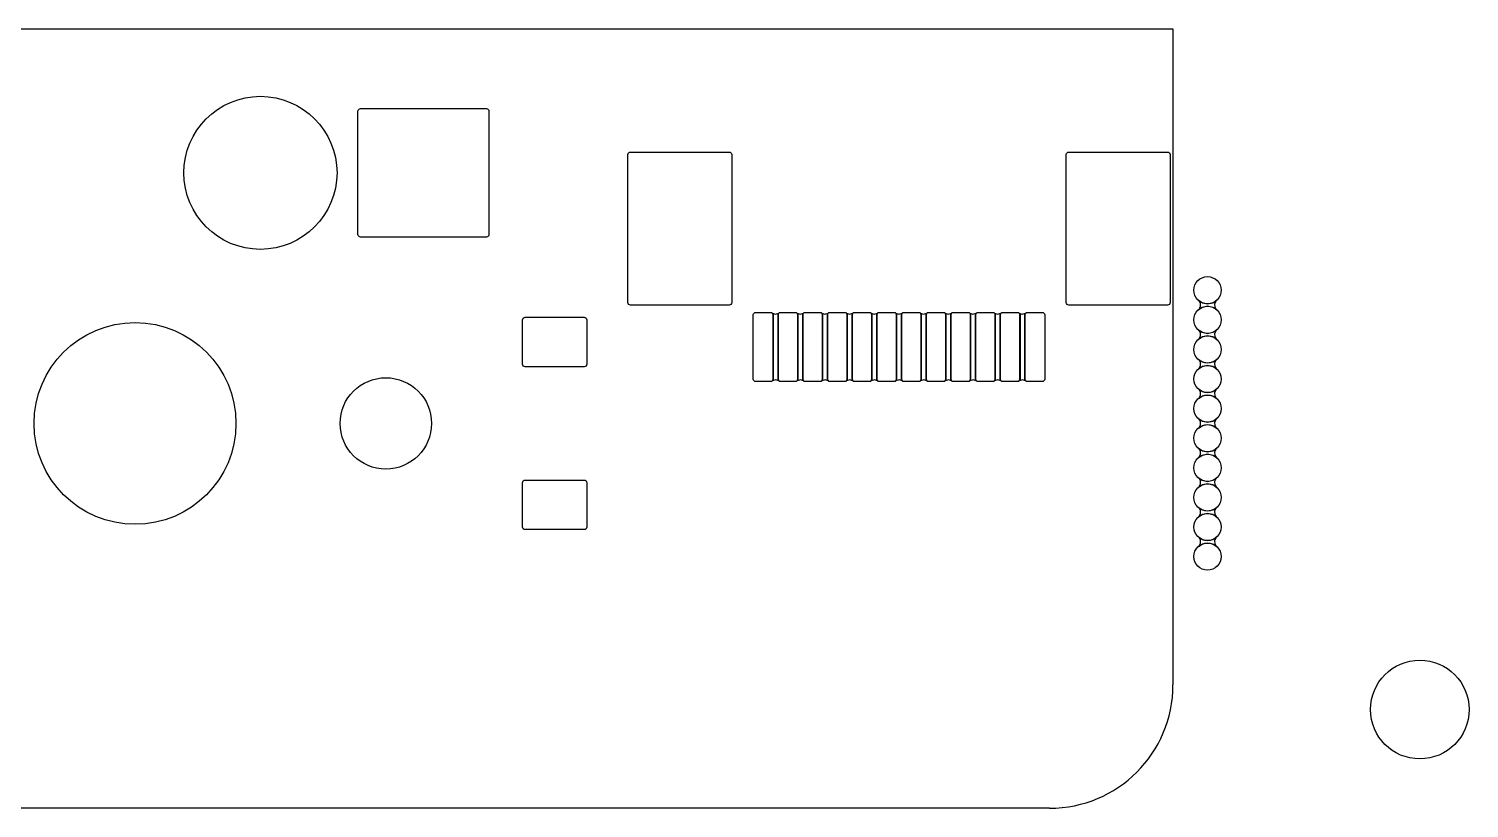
# Model space of a CAD drawing. Extents: x -27 to 356, y -111 to 35.
# Drawn here: x 326.7 to 355.88, y -108.98 to -93.19 of the extents above; entities that cross this region are included whole.
import ezdxf

# ---------------------------------------------------------------- set-up
doc = ezdxf.new("R2010")
doc.units = 0
doc.layers.add('BLACK', color=7, linetype='CONTINUOUS')

msp = doc.modelspace()

# ---------------------------------------------------------------- linework, layer by layer
at = {"layer": 'BLACK', "linetype": 'CONTINUOUS'}
for p, q in [((264.544, -93.1853), (349.875, -93.1853)), ((264.544, -93.1853), (349.875, -93.1853)), ((349.875, -93.1853), (349.875, -106.485)), ((349.875, -93.1853), (349.875, -106.485)), ((333.37, -94.8358), (333.381, -94.8192)), ((333.381, -94.8192), (333.397, -94.8082)), ((333.397, -94.8082), (333.417, -94.8043)), ((333.417, -94.8043), (335.967, -94.8043)), ((335.967, -94.8043), (335.987, -94.8082)), ((335.987, -94.8082), (336.003, -94.8192)), ((336.003, -94.8192), (336.014, -94.8358)), ((333.366, -94.8553), (333.37, -94.8358)), ((333.366, -97.3553), (333.366, -94.8553)), ((336.014, -94.8358), (336.018, -94.8553)), ((336.018, -94.8553), (336.018, -97.3553)), ((338.838, -95.7158), (338.849, -95.6992)), ((338.849, -95.6992), (338.865, -95.6882)), ((338.865, -95.6882), (338.885, -95.6843)), ((338.885, -95.6843), (340.885, -95.6843)), ((340.885, -95.6843), (340.905, -95.6882)), ((340.905, -95.6882), (340.921, -95.6992)), ((340.921, -95.6992), (340.932, -95.7158)), ((347.718, -95.7158), (347.729, -95.6992)), ((347.729, -95.6992), (347.745, -95.6882)), ((347.745, -95.6882), (347.765, -95.6843)), ((347.765, -95.6843), (349.765, -95.6843)), ((349.765, -95.6843), (349.785, -95.6882)), ((349.785, -95.6882), (349.801, -95.6992)), ((349.801, -95.6992), (349.812, -95.7158)), ((338.834, -95.7353), (338.838, -95.7158)), ((338.834, -98.7353), (338.834, -95.7353)), ((340.932, -95.7158), (340.936, -95.7353)), ((340.936, -95.7353), (340.936, -98.7353)), ((347.714, -95.7353), (347.718, -95.7158)), ((347.714, -98.7353), (347.714, -95.7353)), ((349.812, -95.7158), (349.816, -95.7353)), ((349.816, -95.7353), (349.816, -98.7353)), ((333.37, -97.3748), (333.366, -97.3553)), ((333.381, -97.3914), (333.37, -97.3748)), ((333.397, -97.4024), (333.381, -97.3914)), ((333.417, -97.4063), (333.397, -97.4024)), ((335.967, -97.4063), (333.417, -97.4063)), ((335.987, -97.4024), (335.967, -97.4063)), ((336.003, -97.3914), (335.987, -97.4024)), ((336.014, -97.3748), (336.003, -97.3914)), ((336.018, -97.3553), (336.014, -97.3748)), ((338.838, -98.7548), (338.834, -98.7353)), ((338.849, -98.7714), (338.838, -98.7548)), ((338.865, -98.7824), (338.849, -98.7714)), ((338.885, -98.7863), (338.865, -98.7824)), ((340.885, -98.7863), (338.885, -98.7863)), ((340.905, -98.7824), (340.885, -98.7863)), ((340.921, -98.7714), (340.905, -98.7824)), ((340.932, -98.7548), (340.921, -98.7714)), ((340.936, -98.7353), (340.932, -98.7548)), ((347.718, -98.7548), (347.714, -98.7353)), ((347.729, -98.7714), (347.718, -98.7548)), ((347.745, -98.7824), (347.729, -98.7714)), ((347.765, -98.7863), (347.745, -98.7824)), ((349.765, -98.7863), (347.765, -98.7863)), ((349.785, -98.7824), (349.765, -98.7863)), ((349.801, -98.7714), (349.785, -98.7824)), ((349.812, -98.7548), (349.801, -98.7714)), ((349.816, -98.7353), (349.812, -98.7548)), ((350.399, -98.694), (350.4, -98.6926)), ((350.399, -98.6959), (350.399, -98.694)), ((350.402, -98.6982), (350.399, -98.6959)), ((350.399, -98.8747), (350.402, -98.8725)), ((350.399, -98.8762), (350.399, -98.8747)), ((350.4, -98.8779), (350.399, -98.8762)), ((350.4, -98.6926), (350.402, -98.6929)), ((350.402, -98.8777), (350.4, -98.8779)), ((350.402, -98.6929), (350.47, -98.7384)), ((350.43, -98.7423), (350.402, -98.6982)), ((350.402, -98.8725), (350.435, -98.8114)), ((350.47, -98.8322), (350.402, -98.8777)), ((350.435, -98.8114), (350.43, -98.7423)), ((350.47, -98.7384), (350.575, -98.7593)), ((350.575, -98.8113), (350.47, -98.8322)), ((350.575, -98.7593), (350.68, -98.7384)), ((350.68, -98.8322), (350.575, -98.8113)), ((350.68, -98.7384), (350.748, -98.6929)), ((350.748, -98.8777), (350.68, -98.8322)), ((350.748, -98.6981), (350.715, -98.7592)), ((350.715, -98.7592), (350.72, -98.8283)), ((350.72, -98.8283), (350.748, -98.8724)), ((350.748, -98.6929), (350.75, -98.6927)), ((350.751, -98.6959), (350.748, -98.6981)), ((350.748, -98.8724), (350.751, -98.8747)), ((350.75, -98.878), (350.748, -98.8777)), ((350.75, -98.6927), (350.751, -98.6944)), ((350.751, -98.8766), (350.75, -98.878)), ((350.751, -98.6944), (350.751, -98.6959)), ((350.751, -98.8747), (350.751, -98.8766)), ((336.699, -99.0853), (336.703, -99.0658)), ((336.699, -99.9853), (336.699, -99.0853)), ((336.703, -99.0658), (336.714, -99.0492)), ((336.714, -99.0492), (336.73, -99.0382)), ((336.73, -99.0382), (336.75, -99.0343)), ((336.75, -99.0343), (337.95, -99.0343)), ((337.95, -99.0343), (337.97, -99.0382)), ((337.97, -99.0382), (337.986, -99.0492)), ((337.986, -99.0492), (337.997, -99.0658)), ((337.997, -99.0658), (338.001, -99.0853)), ((338.001, -99.0853), (338.001, -99.9853)), ((341.374, -98.9853), (341.378, -98.9658)), ((341.374, -100.285), (341.374, -98.9853)), ((341.378, -98.9658), (341.389, -98.9492)), ((341.389, -98.9492), (341.405, -98.9382)), ((341.405, -98.9382), (341.425, -98.9343)), ((341.425, -98.9343), (341.725, -98.9343)), ((341.725, -98.9343), (341.745, -98.9382)), ((341.745, -98.9382), (341.761, -98.9492)), ((341.76, -98.9495), (341.762, -98.9484)), ((341.76, -98.9515), (341.76, -98.9495)), ((341.77, -98.9666), (341.76, -98.9515)), ((341.761, -98.9492), (341.772, -98.9658)), ((341.762, -98.9484), (341.762, -98.9485)), ((341.762, -98.9485), (341.823, -98.9674)), ((341.774, -98.9855), (341.77, -98.9666)), ((341.772, -98.9658), (341.776, -98.9853)), ((341.774, -100.285), (341.774, -98.9855)), ((341.776, -98.9853), (341.776, -100.285)), ((341.823, -98.9674), (341.888, -98.9483)), ((341.874, -98.9853), (341.878, -98.9658)), ((341.874, -100.285), (341.874, -98.9853)), ((341.88, -98.9666), (341.876, -98.9855)), ((341.876, -98.9855), (341.876, -100.285)), ((341.878, -98.9658), (341.889, -98.9492)), ((341.89, -98.9514), (341.88, -98.9666)), ((341.888, -98.9483), (341.89, -98.9488)), ((341.889, -98.9492), (341.905, -98.9382)), ((341.89, -98.9488), (341.89, -98.9507)), ((341.89, -98.9507), (341.89, -98.9514)), ((341.905, -98.9382), (341.925, -98.9343)), ((341.925, -98.9343), (342.225, -98.9343)), ((342.225, -98.9343), (342.245, -98.9382)), ((342.245, -98.9382), (342.261, -98.9492)), ((342.26, -98.9495), (342.262, -98.9484)), ((342.26, -98.9515), (342.26, -98.9495)), ((342.27, -98.9666), (342.26, -98.9515)), ((342.261, -98.9492), (342.272, -98.9658)), ((342.262, -98.9484), (342.262, -98.9485)), ((342.262, -98.9485), (342.323, -98.9674)), ((342.274, -98.9855), (342.27, -98.9666)), ((342.272, -98.9658), (342.276, -98.9853)), ((342.274, -100.285), (342.274, -98.9855)), ((342.276, -98.9853), (342.276, -100.285)), ((342.323, -98.9674), (342.388, -98.9483)), ((342.374, -98.9853), (342.378, -98.9658)), ((342.374, -100.285), (342.374, -98.9853)), ((342.38, -98.9666), (342.376, -98.9855)), ((342.376, -98.9855), (342.376, -100.285)), ((342.378, -98.9658), (342.389, -98.9492)), ((342.39, -98.9514), (342.38, -98.9666)), ((342.388, -98.9483), (342.39, -98.9488)), ((342.389, -98.9492), (342.405, -98.9382)), ((342.39, -98.9488), (342.39, -98.9507)), ((342.39, -98.9507), (342.39, -98.9514)), ((342.405, -98.9382), (342.425, -98.9343)), ((342.425, -98.9343), (342.725, -98.9343)), ((342.725, -98.9343), (342.745, -98.9382)), ((342.745, -98.9382), (342.761, -98.9492)), ((342.76, -98.9495), (342.762, -98.9484)), ((342.76, -98.9515), (342.76, -98.9495)), ((342.77, -98.9666), (342.76, -98.9515)), ((342.761, -98.9492), (342.772, -98.9658)), ((342.762, -98.9484), (342.762, -98.9485)), ((342.762, -98.9485), (342.823, -98.9674)), ((342.774, -98.9855), (342.77, -98.9666)), ((342.772, -98.9658), (342.776, -98.9853)), ((342.774, -100.285), (342.774, -98.9855)), ((342.776, -98.9853), (342.776, -100.285)), ((342.823, -98.9674), (342.888, -98.9483)), ((342.874, -98.9853), (342.878, -98.9658)), ((342.874, -100.285), (342.874, -98.9853)), ((342.88, -98.9666), (342.876, -98.9855)), ((342.876, -98.9855), (342.876, -100.285)), ((342.878, -98.9658), (342.889, -98.9492)), ((342.89, -98.9514), (342.88, -98.9666)), ((342.888, -98.9483), (342.89, -98.9488)), ((342.889, -98.9492), (342.905, -98.9382)), ((342.89, -98.9488), (342.89, -98.9507)), ((342.89, -98.9507), (342.89, -98.9514)), ((342.905, -98.9382), (342.925, -98.9343)), ((342.925, -98.9343), (343.225, -98.9343)), ((343.225, -98.9343), (343.245, -98.9382)), ((343.245, -98.9382), (343.261, -98.9492)), ((343.26, -98.9495), (343.262, -98.9484)), ((343.26, -98.9515), (343.26, -98.9495)), ((343.27, -98.9666), (343.26, -98.9515)), ((343.261, -98.9492), (343.272, -98.9658)), ((343.262, -98.9484), (343.262, -98.9485)), ((343.262, -98.9485), (343.323, -98.9674)), ((343.274, -98.9855), (343.27, -98.9666)), ((343.272, -98.9658), (343.276, -98.9853)), ((343.274, -100.285), (343.274, -98.9855)), ((343.276, -98.9853), (343.276, -100.285)), ((343.323, -98.9674), (343.388, -98.9483)), ((343.374, -98.9853), (343.378, -98.9658)), ((343.374, -100.285), (343.374, -98.9853)), ((343.38, -98.9666), (343.376, -98.9855)), ((343.376, -98.9855), (343.376, -100.285)), ((343.378, -98.9658), (343.389, -98.9492)), ((343.39, -98.9514), (343.38, -98.9666)), ((343.388, -98.9483), (343.39, -98.9488)), ((343.389, -98.9492), (343.405, -98.9382)), ((343.39, -98.9488), (343.39, -98.9507)), ((343.39, -98.9507), (343.39, -98.9514)), ((343.405, -98.9382), (343.425, -98.9343)), ((343.425, -98.9343), (343.725, -98.9343)), ((343.725, -98.9343), (343.745, -98.9382)), ((343.745, -98.9382), (343.761, -98.9492)), ((343.76, -98.9495), (343.762, -98.9484)), ((343.76, -98.9515), (343.76, -98.9495)), ((343.77, -98.9666), (343.76, -98.9515)), ((343.761, -98.9492), (343.772, -98.9658)), ((343.762, -98.9484), (343.762, -98.9485)), ((343.762, -98.9485), (343.823, -98.9674)), ((343.774, -98.9855), (343.77, -98.9666)), ((343.772, -98.9658), (343.776, -98.9853)), ((343.774, -100.285), (343.774, -98.9855)), ((343.776, -98.9853), (343.776, -100.285)), ((343.823, -98.9674), (343.888, -98.9483)), ((343.874, -98.9853), (343.878, -98.9658)), ((343.874, -100.285), (343.874, -98.9853)), ((343.88, -98.9666), (343.876, -98.9855)), ((343.876, -98.9855), (343.876, -100.285)), ((343.878, -98.9658), (343.889, -98.9492)), ((343.89, -98.9514), (343.88, -98.9666)), ((343.888, -98.9483), (343.89, -98.9488)), ((343.889, -98.9492), (343.905, -98.9382)), ((343.89, -98.9488), (343.89, -98.9507)), ((343.89, -98.9507), (343.89, -98.9514)), ((343.905, -98.9382), (343.925, -98.9343)), ((343.925, -98.9343), (344.225, -98.9343)), ((344.225, -98.9343), (344.245, -98.9382)), ((344.245, -98.9382), (344.261, -98.9492)), ((344.26, -98.9495), (344.262, -98.9484)), ((344.26, -98.9515), (344.26, -98.9495)), ((344.27, -98.9666), (344.26, -98.9515)), ((344.261, -98.9492), (344.272, -98.9658)), ((344.262, -98.9484), (344.262, -98.9485)), ((344.262, -98.9485), (344.323, -98.9674)), ((344.274, -98.9855), (344.27, -98.9666)), ((344.272, -98.9658), (344.276, -98.9853)), ((344.274, -100.285), (344.274, -98.9855)), ((344.276, -98.9853), (344.276, -100.285)), ((344.323, -98.9674), (344.388, -98.9483)), ((344.374, -98.9853), (344.378, -98.9658)), ((344.374, -100.285), (344.374, -98.9853)), ((344.38, -98.9666), (344.376, -98.9855)), ((344.376, -98.9855), (344.376, -100.285)), ((344.378, -98.9658), (344.389, -98.9492)), ((344.39, -98.9514), (344.38, -98.9666)), ((344.388, -98.9483), (344.39, -98.9488)), ((344.389, -98.9492), (344.405, -98.9382)), ((344.39, -98.9488), (344.39, -98.9507)), ((344.39, -98.9507), (344.39, -98.9514)), ((344.405, -98.9382), (344.425, -98.9343)), ((344.425, -98.9343), (344.725, -98.9343)), ((344.725, -98.9343), (344.745, -98.9382)), ((344.745, -98.9382), (344.761, -98.9492)), ((344.76, -98.9495), (344.762, -98.9484)), ((344.76, -98.9515), (344.76, -98.9495)), ((344.77, -98.9666), (344.76, -98.9515)), ((344.761, -98.9492), (344.772, -98.9658)), ((344.762, -98.9484), (344.762, -98.9485)), ((344.762, -98.9485), (344.823, -98.9674)), ((344.774, -98.9855), (344.77, -98.9666)), ((344.772, -98.9658), (344.776, -98.9853)), ((344.774, -100.285), (344.774, -98.9855)), ((344.776, -98.9853), (344.776, -100.285)), ((344.823, -98.9674), (344.888, -98.9483)), ((344.874, -98.9853), (344.878, -98.9658)), ((344.874, -100.285), (344.874, -98.9853)), ((344.88, -98.9666), (344.876, -98.9855)), ((344.876, -98.9855), (344.876, -100.285)), ((344.878, -98.9658), (344.889, -98.9492)), ((344.89, -98.9514), (344.88, -98.9666)), ((344.888, -98.9483), (344.89, -98.9488)), ((344.889, -98.9492), (344.905, -98.9382)), ((344.89, -98.9488), (344.89, -98.9507)), ((344.89, -98.9507), (344.89, -98.9514)), ((344.905, -98.9382), (344.925, -98.9343)), ((344.925, -98.9343), (345.225, -98.9343)), ((345.225, -98.9343), (345.245, -98.9382)), ((345.245, -98.9382), (345.261, -98.9492)), ((345.26, -98.9495), (345.262, -98.9484)), ((345.26, -98.9515), (345.26, -98.9495)), ((345.27, -98.9666), (345.26, -98.9515)), ((345.261, -98.9492), (345.272, -98.9658)), ((345.262, -98.9484), (345.262, -98.9485)), ((345.262, -98.9485), (345.323, -98.9674)), ((345.274, -98.9855), (345.27, -98.9666)), ((345.272, -98.9658), (345.276, -98.9853)), ((345.274, -100.285), (345.274, -98.9855)), ((345.276, -98.9853), (345.276, -100.285)), ((345.323, -98.9674), (345.388, -98.9483)), ((345.374, -98.9853), (345.378, -98.9658)), ((345.374, -100.285), (345.374, -98.9853)), ((345.38, -98.9666), (345.376, -98.9855)), ((345.376, -98.9855), (345.376, -100.285)), ((345.378, -98.9658), (345.389, -98.9492)), ((345.39, -98.9514), (345.38, -98.9666)), ((345.388, -98.9483), (345.39, -98.9488)), ((345.389, -98.9492), (345.405, -98.9382)), ((345.39, -98.9488), (345.39, -98.9507)), ((345.39, -98.9507), (345.39, -98.9514)), ((345.405, -98.9382), (345.425, -98.9343)), ((345.425, -98.9343), (345.725, -98.9343)), ((345.725, -98.9343), (345.745, -98.9382)), ((345.745, -98.9382), (345.761, -98.9492)), ((345.76, -98.9495), (345.762, -98.9484)), ((345.76, -98.9515), (345.76, -98.9495)), ((345.77, -98.9666), (345.76, -98.9515)), ((345.761, -98.9492), (345.772, -98.9658)), ((345.762, -98.9484), (345.762, -98.9485)), ((345.762, -98.9485), (345.823, -98.9674)), ((345.774, -98.9855), (345.77, -98.9666)), ((345.772, -98.9658), (345.776, -98.9853)), ((345.774, -100.285), (345.774, -98.9855)), ((345.776, -98.9853), (345.776, -100.285)), ((345.823, -98.9674), (345.888, -98.9483)), ((345.874, -98.9853), (345.878, -98.9658)), ((345.874, -100.285), (345.874, -98.9853)), ((345.88, -98.9666), (345.876, -98.9855)), ((345.876, -98.9855), (345.876, -100.285)), ((345.878, -98.9658), (345.889, -98.9492)), ((345.89, -98.9514), (345.88, -98.9666)), ((345.888, -98.9483), (345.89, -98.9488)), ((345.889, -98.9492), (345.905, -98.9382)), ((345.89, -98.9488), (345.89, -98.9507)), ((345.89, -98.9507), (345.89, -98.9514)), ((345.905, -98.9382), (345.925, -98.9343)), ((345.925, -98.9343), (346.225, -98.9343)), ((346.225, -98.9343), (346.245, -98.9382)), ((346.245, -98.9382), (346.261, -98.9492)), ((346.26, -98.9495), (346.262, -98.9484)), ((346.26, -98.9515), (346.26, -98.9495)), ((346.27, -98.9666), (346.26, -98.9515)), ((346.261, -98.9492), (346.272, -98.9658)), ((346.262, -98.9484), (346.262, -98.9485)), ((346.262, -98.9485), (346.323, -98.9674)), ((346.274, -98.9855), (346.27, -98.9666)), ((346.272, -98.9658), (346.276, -98.9853)), ((346.274, -100.285), (346.274, -98.9855)), ((346.276, -98.9853), (346.276, -100.285)), ((346.323, -98.9674), (346.388, -98.9483)), ((346.374, -98.9853), (346.378, -98.9658)), ((346.374, -100.285), (346.374, -98.9853)), ((346.38, -98.9666), (346.376, -98.9855)), ((346.376, -98.9855), (346.376, -100.285)), ((346.378, -98.9658), (346.389, -98.9492)), ((346.39, -98.9514), (346.38, -98.9666)), ((346.388, -98.9483), (346.39, -98.9488)), ((346.389, -98.9492), (346.405, -98.9382)), ((346.39, -98.9488), (346.39, -98.9507)), ((346.39, -98.9507), (346.39, -98.9514)), ((346.405, -98.9382), (346.425, -98.9343)), ((346.425, -98.9343), (346.725, -98.9343)), ((346.725, -98.9343), (346.745, -98.9382)), ((346.745, -98.9382), (346.761, -98.9492)), ((346.76, -98.9495), (346.762, -98.9484)), ((346.76, -98.9515), (346.76, -98.9495)), ((346.77, -98.9666), (346.76, -98.9515)), ((346.761, -98.9492), (346.772, -98.9658)), ((346.762, -98.9484), (346.762, -98.9485)), ((346.762, -98.9485), (346.823, -98.9674)), ((346.774, -98.9855), (346.77, -98.9666)), ((346.772, -98.9658), (346.776, -98.9853)), ((346.774, -100.285), (346.774, -98.9855)), ((346.776, -98.9853), (346.776, -100.285)), ((346.823, -98.9674), (346.888, -98.9483)), ((346.874, -98.9853), (346.878, -98.9658)), ((346.874, -100.285), (346.874, -98.9853)), ((346.88, -98.9666), (346.876, -98.9855)), ((346.876, -98.9855), (346.876, -100.285)), ((346.878, -98.9658), (346.889, -98.9492)), ((346.89, -98.9514), (346.88, -98.9666)), ((346.888, -98.9483), (346.89, -98.9488)), ((346.889, -98.9492), (346.905, -98.9382)), ((346.89, -98.9488), (346.89, -98.9507)), ((346.89, -98.9507), (346.89, -98.9514)), ((346.905, -98.9382), (346.925, -98.9343)), ((346.925, -98.9343), (347.225, -98.9343)), ((347.225, -98.9343), (347.245, -98.9382)), ((347.245, -98.9382), (347.261, -98.9492)), ((347.261, -98.9492), (347.272, -98.9658)), ((347.272, -98.9658), (347.276, -98.9853)), ((347.276, -98.9853), (347.276, -100.285)), ((350.399, -99.294), (350.4, -99.2926)), ((350.399, -99.2959), (350.399, -99.294)), ((350.402, -99.2982), (350.399, -99.2959)), ((350.399, -99.4747), (350.402, -99.4725)), ((350.399, -99.4762), (350.399, -99.4747)), ((350.4, -99.4779), (350.399, -99.4762)), ((350.4, -99.2926), (350.402, -99.2929)), ((350.402, -99.4777), (350.4, -99.4779)), ((350.402, -99.2929), (350.47, -99.3384)), ((350.43, -99.3423), (350.402, -99.2982)), ((350.402, -99.4725), (350.435, -99.4114)), ((350.47, -99.4322), (350.402, -99.4777)), ((350.435, -99.4114), (350.43, -99.3423)), ((350.47, -99.3384), (350.575, -99.3593)), ((350.575, -99.4113), (350.47, -99.4322)), ((350.575, -99.3593), (350.68, -99.3384)), ((350.68, -99.4322), (350.575, -99.4113)), ((350.68, -99.3384), (350.748, -99.2929)), ((350.748, -99.4777), (350.68, -99.4322)), ((350.748, -99.2981), (350.715, -99.3592)), ((350.715, -99.3592), (350.72, -99.4283)), ((350.72, -99.4283), (350.748, -99.4724)), ((350.748, -99.2929), (350.75, -99.2927)), ((350.751, -99.2959), (350.748, -99.2981)), ((350.748, -99.4724), (350.751, -99.4747)), ((350.75, -99.478), (350.748, -99.4777)), ((350.75, -99.2927), (350.751, -99.2944)), ((350.751, -99.4766), (350.75, -99.478)), ((350.751, -99.2944), (350.751, -99.2959)), ((350.751, -99.4747), (350.751, -99.4766)), ((336.703, -100.005), (336.699, -99.9853)), ((336.714, -100.021), (336.703, -100.005)), ((336.73, -100.032), (336.714, -100.021)), ((336.75, -100.036), (336.73, -100.032)), ((337.95, -100.036), (336.75, -100.036)), ((337.97, -100.032), (337.95, -100.036)), ((337.986, -100.021), (337.97, -100.032)), ((337.997, -100.005), (337.986, -100.021)), ((338.001, -99.9853), (337.997, -100.005)), ((350.399, -99.894), (350.4, -99.8926)), ((350.399, -99.8959), (350.399, -99.894)), ((350.402, -99.8982), (350.399, -99.8959)), ((350.399, -100.075), (350.402, -100.072)), ((350.399, -100.076), (350.399, -100.075)), ((350.4, -100.078), (350.399, -100.076)), ((350.4, -99.8926), (350.402, -99.8929)), ((350.402, -99.8929), (350.47, -99.9384)), ((350.43, -99.9423), (350.402, -99.8982)), ((350.402, -100.072), (350.435, -100.011)), ((350.47, -100.032), (350.402, -100.078)), ((350.435, -100.011), (350.43, -99.9423)), ((350.47, -99.9384), (350.575, -99.9593)), ((350.575, -100.011), (350.47, -100.032)), ((350.575, -99.9593), (350.68, -99.9384)), ((350.68, -100.032), (350.575, -100.011)), ((350.68, -99.9384), (350.748, -99.8929)), ((350.748, -100.078), (350.68, -100.032)), ((350.748, -99.8981), (350.715, -99.9592)), ((350.715, -99.9592), (350.72, -100.028)), ((350.72, -100.028), (350.748, -100.072)), ((350.748, -99.8929), (350.75, -99.8927)), ((350.751, -99.8959), (350.748, -99.8981)), ((350.748, -100.072), (350.751, -100.075)), ((350.75, -99.8927), (350.751, -99.8944)), ((350.751, -99.8944), (350.751, -99.8959)), ((350.751, -100.075), (350.751, -100.077)), ((341.378, -100.305), (341.374, -100.285)), ((341.389, -100.321), (341.378, -100.305)), ((341.405, -100.332), (341.389, -100.321)), ((341.425, -100.336), (341.405, -100.332)), ((341.725, -100.336), (341.425, -100.336)), ((341.745, -100.332), (341.725, -100.336)), ((341.761, -100.321), (341.745, -100.332)), ((341.76, -100.319), (341.77, -100.304)), ((341.76, -100.32), (341.76, -100.319)), ((341.76, -100.322), (341.76, -100.32)), ((341.762, -100.322), (341.76, -100.322)), ((341.772, -100.305), (341.761, -100.321)), ((341.827, -100.303), (341.762, -100.322)), ((341.77, -100.304), (341.774, -100.285)), ((341.776, -100.285), (341.772, -100.305)), ((341.888, -100.322), (341.827, -100.303)), ((341.878, -100.305), (341.874, -100.285)), ((341.876, -100.285), (341.88, -100.304)), ((341.889, -100.321), (341.878, -100.305)), ((341.88, -100.304), (341.89, -100.319)), ((341.89, -100.321), (341.888, -100.322)), ((341.888, -100.322), (341.888, -100.322)), ((341.905, -100.332), (341.889, -100.321)), ((341.89, -100.319), (341.89, -100.321)), ((341.925, -100.336), (341.905, -100.332)), ((342.225, -100.336), (341.925, -100.336)), ((342.245, -100.332), (342.225, -100.336)), ((342.261, -100.321), (342.245, -100.332)), ((342.26, -100.319), (342.27, -100.304)), ((342.26, -100.32), (342.26, -100.319)), ((342.26, -100.322), (342.26, -100.32)), ((342.262, -100.322), (342.26, -100.322)), ((342.272, -100.305), (342.261, -100.321)), ((342.327, -100.303), (342.262, -100.322)), ((342.27, -100.304), (342.274, -100.285)), ((342.276, -100.285), (342.272, -100.305)), ((342.388, -100.322), (342.327, -100.303)), ((342.378, -100.305), (342.374, -100.285)), ((342.376, -100.285), (342.38, -100.304)), ((342.389, -100.321), (342.378, -100.305)), ((342.38, -100.304), (342.39, -100.319)), ((342.39, -100.321), (342.388, -100.322)), ((342.388, -100.322), (342.388, -100.322)), ((342.405, -100.332), (342.389, -100.321)), ((342.39, -100.319), (342.39, -100.321)), ((342.425, -100.336), (342.405, -100.332)), ((342.725, -100.336), (342.425, -100.336)), ((342.745, -100.332), (342.725, -100.336)), ((342.761, -100.321), (342.745, -100.332)), ((342.76, -100.319), (342.77, -100.304)), ((342.76, -100.32), (342.76, -100.319)), ((342.76, -100.322), (342.76, -100.32)), ((342.762, -100.322), (342.76, -100.322)), ((342.772, -100.305), (342.761, -100.321)), ((342.827, -100.303), (342.762, -100.322)), ((342.77, -100.304), (342.774, -100.285)), ((342.776, -100.285), (342.772, -100.305)), ((342.888, -100.322), (342.827, -100.303)), ((342.878, -100.305), (342.874, -100.285)), ((342.876, -100.285), (342.88, -100.304)), ((342.889, -100.321), (342.878, -100.305)), ((342.88, -100.304), (342.89, -100.319)), ((342.89, -100.321), (342.888, -100.322)), ((342.888, -100.322), (342.888, -100.322)), ((342.905, -100.332), (342.889, -100.321)), ((342.89, -100.319), (342.89, -100.321)), ((342.925, -100.336), (342.905, -100.332)), ((343.225, -100.336), (342.925, -100.336)), ((343.245, -100.332), (343.225, -100.336)), ((343.261, -100.321), (343.245, -100.332)), ((343.26, -100.319), (343.27, -100.304)), ((343.26, -100.32), (343.26, -100.319)), ((343.26, -100.322), (343.26, -100.32)), ((343.262, -100.322), (343.26, -100.322)), ((343.272, -100.305), (343.261, -100.321)), ((343.327, -100.303), (343.262, -100.322)), ((343.27, -100.304), (343.274, -100.285)), ((343.276, -100.285), (343.272, -100.305)), ((343.388, -100.322), (343.327, -100.303)), ((343.378, -100.305), (343.374, -100.285)), ((343.376, -100.285), (343.38, -100.304)), ((343.389, -100.321), (343.378, -100.305)), ((343.38, -100.304), (343.39, -100.319)), ((343.39, -100.321), (343.388, -100.322)), ((343.388, -100.322), (343.388, -100.322)), ((343.405, -100.332), (343.389, -100.321)), ((343.39, -100.319), (343.39, -100.321)), ((343.425, -100.336), (343.405, -100.332)), ((343.725, -100.336), (343.425, -100.336)), ((343.745, -100.332), (343.725, -100.336)), ((343.761, -100.321), (343.745, -100.332)), ((343.76, -100.319), (343.77, -100.304)), ((343.76, -100.32), (343.76, -100.319)), ((343.76, -100.322), (343.76, -100.32)), ((343.762, -100.322), (343.76, -100.322)), ((343.772, -100.305), (343.761, -100.321)), ((343.827, -100.303), (343.762, -100.322)), ((343.77, -100.304), (343.774, -100.285)), ((343.776, -100.285), (343.772, -100.305)), ((343.888, -100.322), (343.827, -100.303)), ((343.878, -100.305), (343.874, -100.285)), ((343.876, -100.285), (343.88, -100.304)), ((343.889, -100.321), (343.878, -100.305)), ((343.88, -100.304), (343.89, -100.319)), ((343.89, -100.321), (343.888, -100.322)), ((343.888, -100.322), (343.888, -100.322)), ((343.905, -100.332), (343.889, -100.321)), ((343.89, -100.319), (343.89, -100.321)), ((343.925, -100.336), (343.905, -100.332)), ((344.225, -100.336), (343.925, -100.336)), ((344.245, -100.332), (344.225, -100.336)), ((344.261, -100.321), (344.245, -100.332)), ((344.26, -100.319), (344.27, -100.304)), ((344.26, -100.32), (344.26, -100.319)), ((344.26, -100.322), (344.26, -100.32)), ((344.262, -100.322), (344.26, -100.322)), ((344.272, -100.305), (344.261, -100.321)), ((344.327, -100.303), (344.262, -100.322)), ((344.27, -100.304), (344.274, -100.285)), ((344.276, -100.285), (344.272, -100.305)), ((344.388, -100.322), (344.327, -100.303)), ((344.378, -100.305), (344.374, -100.285)), ((344.376, -100.285), (344.38, -100.304)), ((344.389, -100.321), (344.378, -100.305)), ((344.38, -100.304), (344.39, -100.319)), ((344.39, -100.321), (344.388, -100.322)), ((344.388, -100.322), (344.388, -100.322)), ((344.405, -100.332), (344.389, -100.321)), ((344.39, -100.319), (344.39, -100.321)), ((344.425, -100.336), (344.405, -100.332)), ((344.725, -100.336), (344.425, -100.336)), ((344.745, -100.332), (344.725, -100.336)), ((344.761, -100.321), (344.745, -100.332)), ((344.76, -100.319), (344.77, -100.304)), ((344.76, -100.32), (344.76, -100.319)), ((344.76, -100.322), (344.76, -100.32)), ((344.762, -100.322), (344.76, -100.322)), ((344.772, -100.305), (344.761, -100.321)), ((344.827, -100.303), (344.762, -100.322)), ((344.77, -100.304), (344.774, -100.285)), ((344.776, -100.285), (344.772, -100.305)), ((344.888, -100.322), (344.827, -100.303)), ((344.878, -100.305), (344.874, -100.285)), ((344.876, -100.285), (344.88, -100.304)), ((344.889, -100.321), (344.878, -100.305)), ((344.88, -100.304), (344.89, -100.319)), ((344.89, -100.321), (344.888, -100.322)), ((344.888, -100.322), (344.888, -100.322)), ((344.905, -100.332), (344.889, -100.321)), ((344.89, -100.319), (344.89, -100.321)), ((344.925, -100.336), (344.905, -100.332)), ((345.225, -100.336), (344.925, -100.336)), ((345.245, -100.332), (345.225, -100.336)), ((345.261, -100.321), (345.245, -100.332)), ((345.26, -100.319), (345.27, -100.304)), ((345.26, -100.32), (345.26, -100.319)), ((345.26, -100.322), (345.26, -100.32)), ((345.262, -100.322), (345.26, -100.322)), ((345.272, -100.305), (345.261, -100.321)), ((345.327, -100.303), (345.262, -100.322)), ((345.27, -100.304), (345.274, -100.285)), ((345.276, -100.285), (345.272, -100.305)), ((345.388, -100.322), (345.327, -100.303)), ((345.378, -100.305), (345.374, -100.285)), ((345.376, -100.285), (345.38, -100.304)), ((345.389, -100.321), (345.378, -100.305)), ((345.38, -100.304), (345.39, -100.319)), ((345.39, -100.321), (345.388, -100.322)), ((345.388, -100.322), (345.388, -100.322)), ((345.405, -100.332), (345.389, -100.321)), ((345.39, -100.319), (345.39, -100.321)), ((345.425, -100.336), (345.405, -100.332)), ((345.725, -100.336), (345.425, -100.336)), ((345.745, -100.332), (345.725, -100.336)), ((345.761, -100.321), (345.745, -100.332)), ((345.76, -100.319), (345.77, -100.304)), ((345.76, -100.32), (345.76, -100.319)), ((345.76, -100.322), (345.76, -100.32)), ((345.762, -100.322), (345.76, -100.322)), ((345.772, -100.305), (345.761, -100.321)), ((345.827, -100.303), (345.762, -100.322)), ((345.77, -100.304), (345.774, -100.285)), ((345.776, -100.285), (345.772, -100.305)), ((345.888, -100.322), (345.827, -100.303)), ((345.878, -100.305), (345.874, -100.285)), ((345.876, -100.285), (345.88, -100.304)), ((345.889, -100.321), (345.878, -100.305)), ((345.88, -100.304), (345.89, -100.319)), ((345.89, -100.321), (345.888, -100.322)), ((345.888, -100.322), (345.888, -100.322)), ((345.905, -100.332), (345.889, -100.321)), ((345.89, -100.319), (345.89, -100.321)), ((345.925, -100.336), (345.905, -100.332)), ((346.225, -100.336), (345.925, -100.336)), ((346.245, -100.332), (346.225, -100.336)), ((346.261, -100.321), (346.245, -100.332)), ((346.26, -100.319), (346.27, -100.304)), ((346.26, -100.32), (346.26, -100.319)), ((346.26, -100.322), (346.26, -100.32)), ((346.262, -100.322), (346.26, -100.322)), ((346.272, -100.305), (346.261, -100.321)), ((346.327, -100.303), (346.262, -100.322)), ((346.27, -100.304), (346.274, -100.285)), ((346.276, -100.285), (346.272, -100.305)), ((346.388, -100.322), (346.327, -100.303)), ((346.378, -100.305), (346.374, -100.285)), ((346.376, -100.285), (346.38, -100.304)), ((346.389, -100.321), (346.378, -100.305)), ((346.38, -100.304), (346.39, -100.319)), ((346.39, -100.321), (346.388, -100.322)), ((346.388, -100.322), (346.388, -100.322)), ((346.405, -100.332), (346.389, -100.321)), ((346.39, -100.319), (346.39, -100.321)), ((346.425, -100.336), (346.405, -100.332)), ((346.725, -100.336), (346.425, -100.336)), ((346.745, -100.332), (346.725, -100.336)), ((346.761, -100.321), (346.745, -100.332)), ((346.76, -100.319), (346.77, -100.304)), ((346.76, -100.32), (346.76, -100.319)), ((346.76, -100.322), (346.76, -100.32)), ((346.762, -100.322), (346.76, -100.322)), ((346.772, -100.305), (346.761, -100.321)), ((346.827, -100.303), (346.762, -100.322)), ((346.77, -100.304), (346.774, -100.285)), ((346.776, -100.285), (346.772, -100.305)), ((346.888, -100.322), (346.827, -100.303)), ((346.878, -100.305), (346.874, -100.285)), ((346.876, -100.285), (346.88, -100.304)), ((346.889, -100.321), (346.878, -100.305)), ((346.88, -100.304), (346.89, -100.319)), ((346.89, -100.321), (346.888, -100.322)), ((346.888, -100.322), (346.888, -100.322)), ((346.905, -100.332), (346.889, -100.321)), ((346.89, -100.319), (346.89, -100.321)), ((346.925, -100.336), (346.905, -100.332)), ((347.225, -100.336), (346.925, -100.336)), ((347.245, -100.332), (347.225, -100.336)), ((347.261, -100.321), (347.245, -100.332)), ((347.272, -100.305), (347.261, -100.321)), ((347.276, -100.285), (347.272, -100.305)), ((350.402, -100.078), (350.4, -100.078)), ((350.75, -100.078), (350.748, -100.078)), ((350.751, -100.077), (350.75, -100.078)), ((350.399, -100.494), (350.4, -100.493)), ((350.399, -100.496), (350.399, -100.494)), ((350.402, -100.498), (350.399, -100.496)), ((350.4, -100.493), (350.402, -100.493)), ((350.402, -100.493), (350.47, -100.538)), ((350.43, -100.542), (350.402, -100.498)), ((350.402, -100.672), (350.435, -100.611)), ((350.47, -100.632), (350.402, -100.678)), ((350.435, -100.611), (350.43, -100.542)), ((350.47, -100.538), (350.575, -100.559)), ((350.575, -100.611), (350.47, -100.632)), ((350.575, -100.559), (350.68, -100.538)), ((350.68, -100.632), (350.575, -100.611)), ((350.68, -100.538), (350.748, -100.493)), ((350.748, -100.678), (350.68, -100.632)), ((350.748, -100.498), (350.715, -100.559)), ((350.715, -100.559), (350.72, -100.628)), ((350.72, -100.628), (350.748, -100.672)), ((350.748, -100.493), (350.75, -100.493)), ((350.751, -100.496), (350.748, -100.498)), ((350.75, -100.493), (350.751, -100.494)), ((350.751, -100.494), (350.751, -100.496)), ((350.399, -100.675), (350.402, -100.672)), ((350.399, -100.676), (350.399, -100.675)), ((350.4, -100.678), (350.399, -100.676)), ((350.402, -100.678), (350.4, -100.678)), ((350.748, -100.672), (350.751, -100.675)), ((350.75, -100.678), (350.748, -100.678)), ((350.751, -100.677), (350.75, -100.678)), ((350.751, -100.675), (350.751, -100.677)), ((350.399, -101.094), (350.4, -101.093)), ((350.399, -101.096), (350.399, -101.094)), ((350.402, -101.098), (350.399, -101.096)), ((350.4, -101.093), (350.402, -101.093)), ((350.402, -101.093), (350.47, -101.138)), ((350.43, -101.142), (350.402, -101.098)), ((350.402, -101.272), (350.435, -101.211)), ((350.47, -101.232), (350.402, -101.278)), ((350.435, -101.211), (350.43, -101.142)), ((350.47, -101.138), (350.575, -101.159)), ((350.575, -101.211), (350.47, -101.232)), ((350.575, -101.159), (350.68, -101.138)), ((350.68, -101.232), (350.575, -101.211)), ((350.68, -101.138), (350.748, -101.093)), ((350.748, -101.278), (350.68, -101.232)), ((350.748, -101.098), (350.715, -101.159)), ((350.715, -101.159), (350.72, -101.228)), ((350.72, -101.228), (350.748, -101.272)), ((350.748, -101.093), (350.75, -101.093)), ((350.751, -101.096), (350.748, -101.098)), ((350.75, -101.093), (350.751, -101.094)), ((350.751, -101.094), (350.751, -101.096)), ((350.399, -101.275), (350.402, -101.272)), ((350.399, -101.276), (350.399, -101.275)), ((350.4, -101.278), (350.399, -101.276)), ((350.402, -101.278), (350.4, -101.278)), ((350.748, -101.272), (350.751, -101.275)), ((350.75, -101.278), (350.748, -101.278)), ((350.751, -101.277), (350.75, -101.278)), ((350.751, -101.275), (350.751, -101.277)), ((350.399, -101.694), (350.4, -101.693)), ((350.399, -101.696), (350.399, -101.694)), ((350.402, -101.698), (350.399, -101.696)), ((350.4, -101.693), (350.402, -101.693)), ((350.402, -101.693), (350.47, -101.738)), ((350.43, -101.742), (350.402, -101.698)), ((350.402, -101.872), (350.435, -101.811)), ((350.435, -101.811), (350.43, -101.742)), ((350.47, -101.738), (350.575, -101.759)), ((350.575, -101.811), (350.47, -101.832)), ((350.575, -101.759), (350.68, -101.738)), ((350.68, -101.832), (350.575, -101.811)), ((350.68, -101.738), (350.748, -101.693)), ((350.748, -101.698), (350.715, -101.759)), ((350.715, -101.759), (350.72, -101.828)), ((350.748, -101.693), (350.75, -101.693)), ((350.751, -101.696), (350.748, -101.698)), ((350.75, -101.693), (350.751, -101.694)), ((350.751, -101.694), (350.751, -101.696)), ((350.399, -101.875), (350.402, -101.872)), ((350.399, -101.876), (350.399, -101.875)), ((350.4, -101.878), (350.399, -101.876)), ((350.402, -101.878), (350.4, -101.878)), ((350.47, -101.832), (350.402, -101.878)), ((350.748, -101.878), (350.68, -101.832)), ((350.72, -101.828), (350.748, -101.872)), ((350.748, -101.872), (350.751, -101.875)), ((350.75, -101.878), (350.748, -101.878)), ((350.751, -101.877), (350.75, -101.878)), ((350.751, -101.875), (350.751, -101.877)), ((336.699, -102.385), (336.703, -102.366)), ((336.699, -103.285), (336.699, -102.385)), ((336.703, -102.366), (336.714, -102.349)), ((336.714, -102.349), (336.73, -102.338)), ((336.73, -102.338), (336.75, -102.334)), ((336.75, -102.334), (337.95, -102.334)), ((337.95, -102.334), (337.97, -102.338)), ((337.97, -102.338), (337.986, -102.349)), ((337.986, -102.349), (337.997, -102.366)), ((337.997, -102.366), (338.001, -102.385)), ((338.001, -102.385), (338.001, -103.285)), ((350.399, -102.294), (350.4, -102.293)), ((350.399, -102.296), (350.399, -102.294)), ((350.402, -102.298), (350.399, -102.296)), ((350.4, -102.293), (350.402, -102.293)), ((350.402, -102.293), (350.47, -102.338)), ((350.43, -102.342), (350.402, -102.298)), ((350.402, -102.472), (350.435, -102.411)), ((350.435, -102.411), (350.43, -102.342)), ((350.47, -102.338), (350.575, -102.359)), ((350.575, -102.411), (350.47, -102.432)), ((350.575, -102.359), (350.68, -102.338)), ((350.68, -102.432), (350.575, -102.411)), ((350.68, -102.338), (350.748, -102.293)), ((350.748, -102.298), (350.715, -102.359)), ((350.715, -102.359), (350.72, -102.428)), ((350.748, -102.293), (350.75, -102.293)), ((350.751, -102.296), (350.748, -102.298)), ((350.75, -102.293), (350.751, -102.294)), ((350.751, -102.294), (350.751, -102.296)), ((350.399, -102.475), (350.402, -102.472)), ((350.399, -102.476), (350.399, -102.475)), ((350.4, -102.478), (350.399, -102.476)), ((350.402, -102.478), (350.4, -102.478)), ((350.47, -102.432), (350.402, -102.478)), ((350.748, -102.478), (350.68, -102.432)), ((350.72, -102.428), (350.748, -102.472)), ((350.748, -102.472), (350.751, -102.475)), ((350.75, -102.478), (350.748, -102.478)), ((350.751, -102.477), (350.75, -102.478)), ((350.751, -102.475), (350.751, -102.477)), ((350.399, -102.894), (350.4, -102.893)), ((350.399, -102.896), (350.399, -102.894)), ((350.402, -102.898), (350.399, -102.896)), ((350.4, -102.893), (350.402, -102.893)), ((350.402, -102.893), (350.47, -102.938)), ((350.43, -102.942), (350.402, -102.898)), ((350.435, -103.011), (350.43, -102.942)), ((350.47, -102.938), (350.575, -102.959)), ((350.575, -102.959), (350.68, -102.938)), ((350.68, -102.938), (350.748, -102.893)), ((350.748, -102.898), (350.715, -102.959)), ((350.715, -102.959), (350.72, -103.028)), ((350.748, -102.893), (350.75, -102.893)), ((350.751, -102.896), (350.748, -102.898)), ((350.75, -102.893), (350.751, -102.894)), ((350.751, -102.894), (350.751, -102.896)), ((336.703, -103.305), (336.699, -103.285)), ((338.001, -103.285), (337.997, -103.305)), ((350.399, -103.075), (350.402, -103.072)), ((350.399, -103.076), (350.399, -103.075)), ((350.4, -103.078), (350.399, -103.076)), ((350.402, -103.078), (350.4, -103.078)), ((350.402, -103.072), (350.435, -103.011)), ((350.47, -103.032), (350.402, -103.078)), ((350.575, -103.011), (350.47, -103.032)), ((350.68, -103.032), (350.575, -103.011)), ((350.748, -103.078), (350.68, -103.032)), ((350.72, -103.028), (350.748, -103.072)), ((350.748, -103.072), (350.751, -103.075)), ((350.75, -103.078), (350.748, -103.078)), ((350.751, -103.077), (350.75, -103.078)), ((350.751, -103.075), (350.751, -103.077)), ((336.714, -103.321), (336.703, -103.305)), ((336.73, -103.332), (336.714, -103.321)), ((336.75, -103.336), (336.73, -103.332)), ((337.95, -103.336), (336.75, -103.336)), ((337.97, -103.332), (337.95, -103.336)), ((337.986, -103.321), (337.97, -103.332)), ((337.997, -103.305), (337.986, -103.321)), ((350.399, -103.494), (350.4, -103.493)), ((350.399, -103.496), (350.399, -103.494)), ((350.402, -103.498), (350.399, -103.496)), ((350.4, -103.493), (350.402, -103.493)), ((350.402, -103.493), (350.47, -103.538)), ((350.43, -103.542), (350.402, -103.498)), ((350.435, -103.611), (350.43, -103.542)), ((350.47, -103.538), (350.575, -103.559)), ((350.575, -103.559), (350.68, -103.538)), ((350.68, -103.538), (350.748, -103.493)), ((350.748, -103.498), (350.715, -103.559)), ((350.715, -103.559), (350.72, -103.628)), ((350.748, -103.493), (350.75, -103.493)), ((350.751, -103.496), (350.748, -103.498)), ((350.75, -103.493), (350.751, -103.494)), ((350.751, -103.494), (350.751, -103.496)), ((350.399, -103.675), (350.402, -103.672)), ((350.399, -103.676), (350.399, -103.675)), ((350.4, -103.678), (350.399, -103.676)), ((350.402, -103.678), (350.4, -103.678)), ((350.402, -103.672), (350.435, -103.611)), ((350.47, -103.632), (350.402, -103.678)), ((350.575, -103.611), (350.47, -103.632)), ((350.68, -103.632), (350.575, -103.611)), ((350.748, -103.678), (350.68, -103.632)), ((350.72, -103.628), (350.748, -103.672)), ((350.748, -103.672), (350.751, -103.675)), ((350.75, -103.678), (350.748, -103.678)), ((350.751, -103.677), (350.75, -103.678)), ((350.751, -103.675), (350.751, -103.677)), ((347.375, -108.985), (194.546, -108.985)), ((347.375, -108.985), (194.546, -108.985))]:
    msp.add_line(p, q, dxfattribs=at)
at = {"layer": 'BLACK'}
for centre, radius in [((331.39, -96.1053), 1.551), ((350.575, -98.4853), 0.276), ((350.575, -99.0853), 0.276), ((328.85, -101.185), 2.0449), ((350.575, -99.6853), 0.276), ((350.575, -100.285), 0.276), ((333.93, -101.185), 0.926), ((350.575, -100.885), 0.276), ((350.575, -101.485), 0.276), ((350.575, -102.085), 0.276), ((350.575, -102.685), 0.276), ((350.575, -103.285), 0.276), ((350.575, -103.885), 0.276), ((354.875, -106.985), 1)]:
    msp.add_circle(centre, radius, dxfattribs=at)
msp.add_arc((347.375, -106.485), 2.5, -90, -0.000733, dxfattribs=at)
msp.add_arc((347.375, -106.485), 2.5, -90, -0.000733, dxfattribs=at)

doc.saveas('drawing.dxf')
